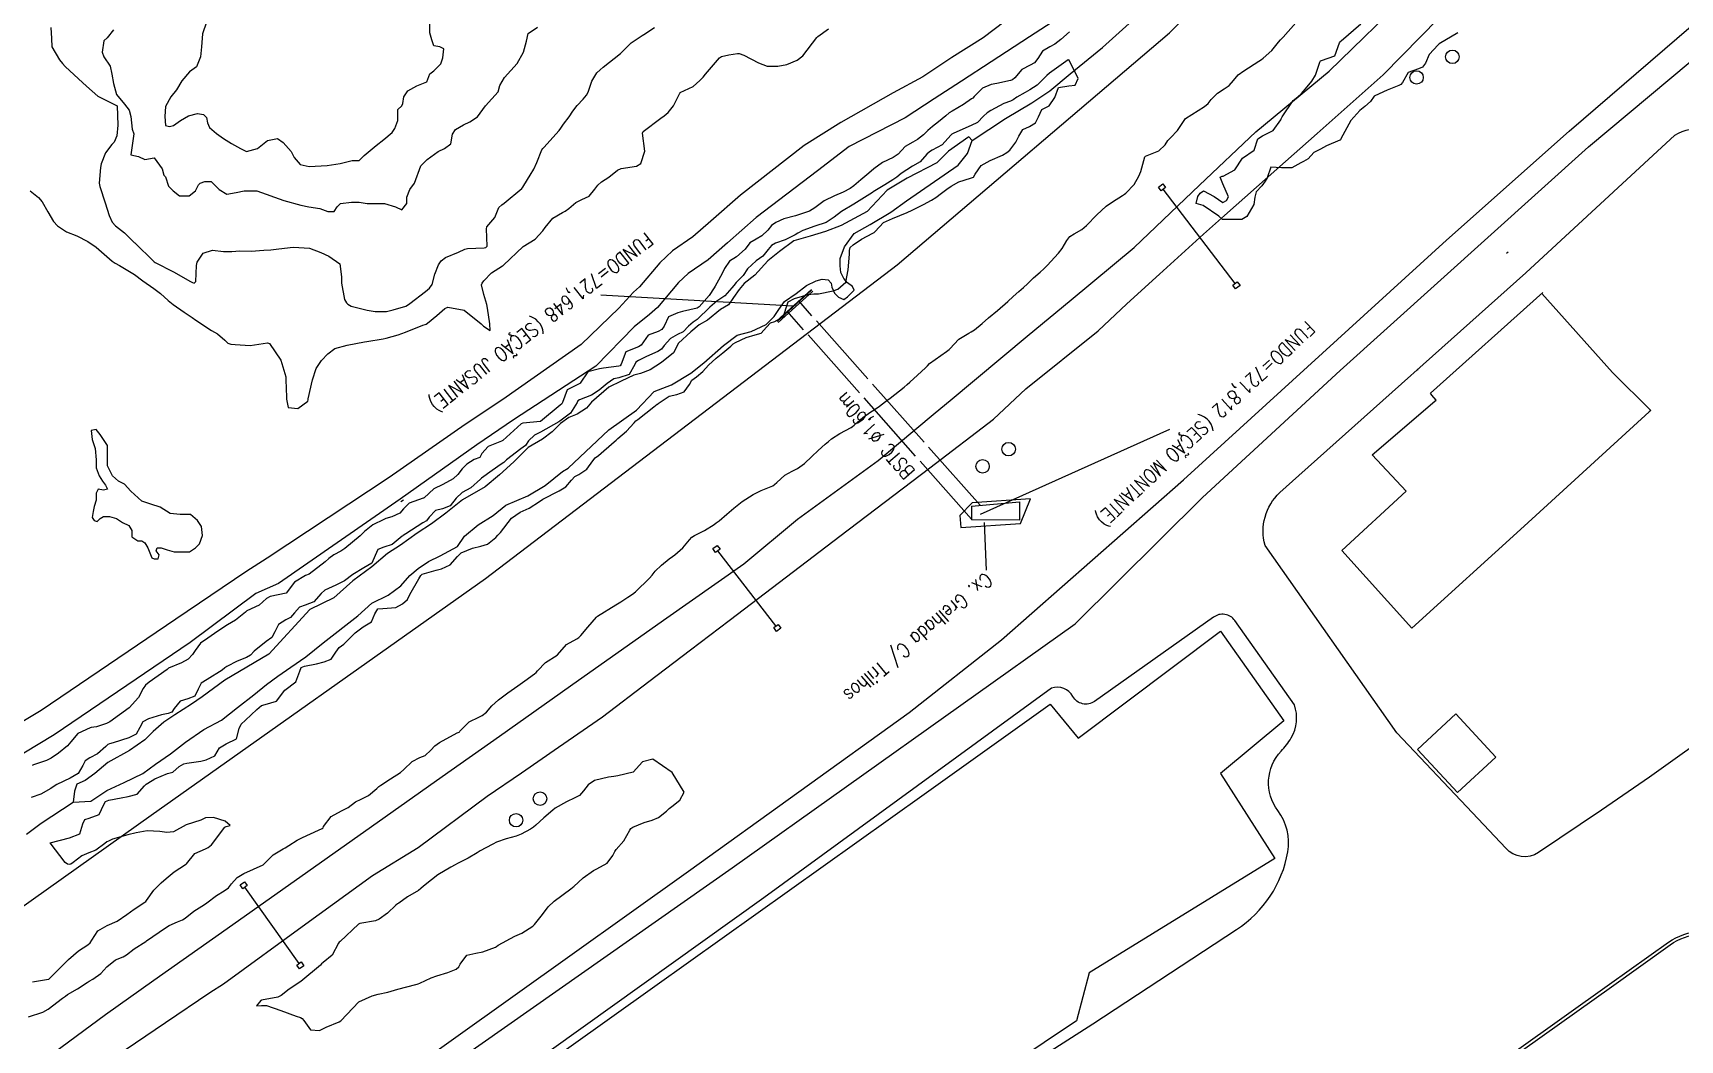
# Model space of a CAD drawing. Header units: metres. Extents: x 307586 to 320046, y 7427249 to 7434250.
# Drawn here: x 313223.9 to 313393.6, y 7432325.3 to 7432429.1 of the extents above; entities that cross this region are included whole.
import ezdxf

# ---------------------------------------------------------------- set-up
doc = ezdxf.new("R2010")
doc.units = ezdxf.units.M
doc.header["$MEASUREMENT"] = 0
doc.linetypes.add('CONTINUO', pattern=[0])
doc.linetypes.add('TRACEJADO', pattern=[8.7, 8, -0.7])
for name, color, linetype in [('ALA', 45, 'Continuous'), ('Area Verde e Lazer', 45, 'Continuous'), ('BUEIRO', 151, 'Continuous'), ('Curvas de Nivel 1m', 11, 'Continuous'), ('Divisa', 42, 'FENCELINE2'), ('Edificações', 30, 'Continuous'), ('Hidrografia', 140, 'Continuous'), ('Linha Férrea', 20, 'Continuous'), ('Portico', 45, 'Continuous'), ('Postes', 20, 'Continuous'), ('TEXTO', 45, 'Continuous'), ('Vias Primárias', 230, 'Continuous'), ('Vias Secundárias', 230, 'Continuous')]:
    doc.layers.add(name, color=color, linetype=linetype)
doc.styles.add('ROMANS', font='romans', dxfattribs={"height": 0.2})
doc.linetypes.add('FENCELINE2', pattern='A,0.25,-0.1,[132,ltypeshp.shx,S=0.1,R=0,X=-0.1,Y=0],-0.1,1', length=1.45)

msp = doc.modelspace()

# ---------------------------------------------------------------- linework, layer by layer
at = {"layer": 'ALA', "linetype": 'CONTINUO'}
for points in [[(313304.11, 7432402.66, 0), (313300.54, 7432399.42, 0)], [(313304.15, 7432402.62, 0), (313300.58, 7432399.37, 0)], [(313304.26, 7432402.5, 723.11), (313300.69, 7432399.25, 723.1)], [(313320.61, 7432380.35, 723.37), (313325.55, 7432380.78, 723.37)], [(313320.61, 7432380.35, 723.37), (313320.61, 7432378.94, 723.39)], [(313325.55, 7432380.78, 723.37), (313325.53, 7432378.88, 723.39)], [(313325.53, 7432378.88, 723.39), (313320.61, 7432378.94, 723.39)]]:
    msp.add_polyline3d(points, dxfattribs=at)
msp.add_polyline3d([(313319.4, 7432379.39, 723.38), (313319.49, 7432378.14, 0), (313325.63, 7432378.54, 723.38), (313326.69, 7432381.08, 723.37), (313320.67, 7432380.69, 723.38)], close=True, dxfattribs=at)
at = {"layer": 'Area Verde e Lazer'}
msp.add_lwpolyline([(313371.99, 7432320.48), (313386.52, 7432330.83), (313392.58, 7432335.15, -0.286888), (313398.8, 7432335.53), (313402.13, 7432330.88), (313411.4, 7432317.47)], format="xyb", dxfattribs=at)
msp.add_lwpolyline([(313371.99, 7432320.48), (313386.52, 7432330.83), (313392.58, 7432335.15, -0.286888), (313398.8, 7432335.53), (313402.13, 7432330.88), (313411.4, 7432317.47)], format="xyb", dxfattribs=at)
at = {"layer": 'BUEIRO', "linetype": 'TRACEJADO', "flags": 128}
for points in [[(313320.61, 7432378.99), (313301.6, 7432400.42)], [(313321.48, 7432380.43), (313302.8, 7432401.48)]]:
    msp.add_lwpolyline(points, dxfattribs=at)
at = {"layer": 'Curvas de Nivel 1m', "flags": 128}
for points, elevation in [([(313223.45, 7432327.73), (313224.93, 7432328.2), (313225.46, 7432328.5), (313226.94, 7432329.64), (313227.25, 7432329.86), (313227.48, 7432330.01), (313228.49, 7432330.62), (313229.5, 7432331.26), (313229.71, 7432331.4), (313230.08, 7432331.6), (313230.9, 7432332.2), (313231.52, 7432332.88), (313232.42, 7432333.58), (313233.19, 7432333.9), (313233.53, 7432334.11), (313234.35, 7432334.74), (313235.55, 7432335.49), (313235.58, 7432335.51), (313235.62, 7432335.54), (313237.57, 7432336.91), (313237.95, 7432337.13), (313238.79, 7432337.5), (313239.33, 7432337.73), (313239.58, 7432337.9), (313240.47, 7432338.6), (313241.59, 7432339.31), (313241.83, 7432339.47), (313242.82, 7432340.23), (313243.61, 7432340.71), (313244.04, 7432341.01), (313244.37, 7432341.43), (313244.96, 7432342.09), (313245.63, 7432342.48), (313247.64, 7432343.39), (313248.64, 7432344.4), (313249.67, 7432345.03), (313249.89, 7432345.14), (313250.26, 7432345.36), (313251.13, 7432345.91), (313251.68, 7432346.21), (313253.33, 7432346.97), (313253.69, 7432347.13), (313253.8, 7432347.21), (313253.85, 7432347.32), (313254.64, 7432348.37), (313255.71, 7432348.95), (313256.37, 7432349.29), (313257.15, 7432349.86), (313257.73, 7432350.15), (313258.47, 7432350.53), (313259.32, 7432351.25), (313259.55, 7432351.45), (313259.75, 7432351.59), (313260.73, 7432352.26), (313261.76, 7432352.9), (313262.13, 7432353.22), (313262.96, 7432354.02), (313263.78, 7432354.43), (313264.32, 7432354.66), (313264.9, 7432355.19), (313265.32, 7432355.66), (313265.8, 7432356), (313267.62, 7432356.97), (313267.81, 7432357.06), (313267.86, 7432357.1), (313267.9, 7432357.15), (313268.86, 7432358.11), (313269.84, 7432358.61), (313270.19, 7432358.77), (313270.62, 7432359.12), (313271.19, 7432359.77), (313271.86, 7432360.38), (313272.84, 7432361.1), (313273.87, 7432361.83), (313274.59, 7432362.35), (313275.59, 7432363.06), (313275.75, 7432363.19), (313275.89, 7432363.36), (313276.71, 7432364.24), (313277.91, 7432364.99), (313277.94, 7432365), (313277.96, 7432365.03), (313278.87, 7432366.08), (313279.93, 7432366.67), (313280.14, 7432366.8), (313280.35, 7432367.01), (313281.07, 7432367.88), (313281.96, 7432368.91), (313282, 7432368.95), (313282.06, 7432368.99), (313283.97, 7432370.16), (313284.46, 7432370.47), (313285.2, 7432370.95), (313285.67, 7432371.26), (313285.99, 7432371.52), (313287.42, 7432372.92), (313287.69, 7432373.23), (313288.01, 7432373.64), (313288.65, 7432374.27), (313289.45, 7432374.9), (313289.78, 7432375.14), (313290.04, 7432375.34), (313290.86, 7432376.06), (313291.53, 7432376.88), (313291.79, 7432377.14), (313292.06, 7432377.32), (313293.08, 7432377.84), (313294.08, 7432378.45), (313294.31, 7432378.61), (313294.59, 7432378.83), (313295.4, 7432379.52), (313296.1, 7432380.13), (313296.96, 7432380.81), (313298.11, 7432381.55), (313298.94, 7432381.95), (313300.12, 7432382.44), (313300.32, 7432382.56), (313300.54, 7432382.77), (313301.37, 7432383.52), (313302.14, 7432383.93), (313302.68, 7432384.21), (313303.39, 7432384.73), (313304.16, 7432385.45), (313304.8, 7432386.08), (313305.51, 7432386.71), (313305.87, 7432387.01), (313306.18, 7432387.26), (313307.04, 7432387.84), (313308.2, 7432388.44), (313308.34, 7432388.53), (313308.51, 7432388.67), (313309.39, 7432389.47), (313310.22, 7432390.06), (313310.58, 7432390.28), (313311.13, 7432390.64), (313311.75, 7432391.12), (313312.23, 7432391.47), (313313.65, 7432392.61), (313313.97, 7432392.88), (313314.25, 7432393.12), (313315.03, 7432393.82), (313315.85, 7432394.58), (313316.05, 7432394.81), (313316.28, 7432395.03), (313318.01, 7432396.28), (313318.29, 7432396.49), (313318.32, 7432396.52), (313318.35, 7432396.55), (313319.29, 7432397.55), (313320.32, 7432398.16), (313320.55, 7432398.3), (313320.89, 7432398.52), (313321.69, 7432399.16), (313322.34, 7432399.73), (313323.27, 7432400.5), (313324.35, 7432401.41), (313324.9, 7432401.94), (313325.49, 7432402.47), (313325.97, 7432402.86), (313326.37, 7432403.25), (313326.98, 7432403.86), (313327.68, 7432404.45), (313328.06, 7432404.78), (313328.4, 7432405.14), (313329.55, 7432406.42), (313329.94, 7432406.9), (313330.43, 7432407.7), (313330.74, 7432408.11), (313331.18, 7432408.4), (313331.98, 7432408.86), (313332.45, 7432409.26), (313333.5, 7432410.37), (313334.47, 7432411.23), (313335.14, 7432411.69), (313336.16, 7432412.34), (313336.36, 7432412.47), (313336.49, 7432412.57), (313337.34, 7432413.49), (313337.85, 7432414.33), (313338.03, 7432414.81), (313338.45, 7432416.32), (313338.48, 7432416.38), (313338.53, 7432416.41), (313339.89, 7432416.95), (313340.55, 7432417.58), (313340.84, 7432418), (313341.11, 7432418.28), (313341.81, 7432419.04), (313342.58, 7432420.17), (313342.66, 7432420.27), (313344.6, 7432421.51), (313344.99, 7432421.84), (313345.29, 7432422.23), (313345.95, 7432422.89), (313346.62, 7432423.32), (313347.16, 7432423.68), (313347.58, 7432424.21), (313348.06, 7432424.79), (313348.64, 7432425.2), (313350.19, 7432426.18), (313350.46, 7432426.37), (313350.66, 7432426.51), (313351.55, 7432427.28), (313352.23, 7432428.15), (313352.43, 7432428.4), (313352.69, 7432428.66), (313354, 7432430.13)], 723), ([(313223.61, 7432412.83), (313224.47, 7432412.13), (313224.86, 7432411.68), (313225.44, 7432410.67), (313226.01, 7432409.66), (313226.43, 7432409.22), (313227.38, 7432408.61), (313228.42, 7432408.18), (313229.58, 7432407.62), (313230.41, 7432407.02), (313232.08, 7432405.59), (313232.39, 7432405.38), (313232.82, 7432405.15), (313234.37, 7432404.19), (313235.23, 7432403.55), (313236.36, 7432402.76), (313237.06, 7432402.24), (313237.85, 7432401.52), (313238.34, 7432401.11), (313239.48, 7432400.34), (313240.32, 7432399.78), (313240.7, 7432399.49), (313242.3, 7432398.43), (313242.93, 7432398.09), (313243.68, 7432397.45), (313243.98, 7432397.14), (313244.29, 7432397.04), (313244.74, 7432396.99), (313246.29, 7432396.89), (313248.07, 7432397.17), (313248.29, 7432397.1), (313249.46, 7432395.38), (313249.95, 7432393.67), (313249.97, 7432393.37), (313250.02, 7432391.57), (313250.03, 7432391.37), (313250.21, 7432390.52), (313251.18, 7432390.39), (313252.22, 7432391.16), (313252.26, 7432391.31), (313252.26, 7432391.35), (313252.26, 7432391.39), (313252.7, 7432393.34), (313253.07, 7432394.53), (313253.64, 7432395.33), (313254.28, 7432396.03), (313255.02, 7432396.58), (313256.29, 7432396.92), (313258.08, 7432397.27), (313258.29, 7432397.31), (313259.98, 7432397.57), (313260.3, 7432397.63), (313261.55, 7432397.99), (313262.3, 7432398.25), (313264.08, 7432398.97), (313264.31, 7432399.05), (313264.42, 7432399.09), (313264.56, 7432399.2), (313265.52, 7432399.99), (313266.34, 7432400.7), (313266.66, 7432400.85), (313268.33, 7432400.54), (313270.09, 7432399.13), (313270.31, 7432398.9), (313271.01, 7432398.42), (313270.98, 7432399.12), (313270.73, 7432400.73), (313270.66, 7432401.13), (313270.35, 7432402.16), (313270.13, 7432403.13), (313270.19, 7432403.31), (313270.37, 7432403.54), (313271.14, 7432404.37), (313272.27, 7432405.11), (313272.36, 7432405.15), (313272.39, 7432405.18), (313274.41, 7432407.08), (313275.63, 7432407.85), (313276.43, 7432408.7), (313276.68, 7432409.06), (313277.48, 7432410.01), (313278.46, 7432410.61), (313278.75, 7432410.74), (313279.12, 7432411.02), (313279.84, 7432411.64), (313280.47, 7432411.92), (313281.2, 7432412.28), (313281.79, 7432413), (313282.09, 7432413.4), (313282.49, 7432413.76), (313283.24, 7432414.24), (313284.13, 7432414.97), (313284.51, 7432415.14), (313286.09, 7432415.37), (313286.52, 7432415.65), (313286.95, 7432416.93), (313286.72, 7432418.77), (313286.78, 7432418.94), (313288.58, 7432420.3), (313288.92, 7432420.56), (313289.34, 7432420.9), (313289.9, 7432421.58), (313290.54, 7432422.89), (313290.57, 7432422.93), (313290.6, 7432422.95), (313291.91, 7432423.58), (313292.62, 7432424.2), (313292.94, 7432424.55), (313293.2, 7432424.86), (313294.65, 7432426.54), (313294.83, 7432426.66), (313295.6, 7432426.83), (313296.5, 7432426.98), (313296.66, 7432426.97), (313297.14, 7432426.82), (313298.65, 7432426.03), (313299.54, 7432425.68), (313300.64, 7432425.66), (313301.56, 7432425.85), (313302.65, 7432426.28), (313303.21, 7432426.74), (313304.68, 7432428.62), (313304.72, 7432428.68), (313304.77, 7432428.72), (313305.87, 7432429.53)], 723), ([(313330.69, 7432429.22), (313329.81, 7432428.42), (313329.17, 7432427.94), (313328.67, 7432427.65), (313327.9, 7432427.21), (313327.43, 7432426.45), (313327.08, 7432426.02), (313326.65, 7432425.76), (313325.79, 7432425.32), (313325.06, 7432424.48), (313324.83, 7432424.28), (313324.63, 7432424.2), (313323.22, 7432423.9), (313322.62, 7432423.77), (313321.73, 7432423.41), (313320.87, 7432422.53), (313320.74, 7432422.39), (313320.6, 7432422.29), (313319.76, 7432421.71), (313318.59, 7432421.04), (313318.3, 7432420.85), (313317.97, 7432420.57), (313317.21, 7432419.94), (313316.57, 7432419.44), (313316.1, 7432419.06), (313315.64, 7432418.59), (313315.04, 7432418.11), (313314.55, 7432417.84), (313313.75, 7432417.4), (313313.03, 7432416.62), (313312.53, 7432416.26), (313311.42, 7432415.74), (313310.52, 7432415.08), (313310.02, 7432414.66), (313309.21, 7432413.96), (313308.49, 7432413.33), (313308.11, 7432413.07), (313307.39, 7432412.69), (313306.48, 7432412.3), (313305.41, 7432411.78), (313304.47, 7432411.06), (313303.92, 7432410.73), (313302.46, 7432410.26), (313301.28, 7432409.94), (313300.45, 7432409.58), (313299.98, 7432409.24), (313299.6, 7432408.78), (313299.01, 7432408.2), (313298.43, 7432407.84), (313297.76, 7432407.46), (313297.27, 7432406.81), (313296.4, 7432406.02), (313295.66, 7432405.57), (313295.16, 7432404.83), (313294.9, 7432404.32), (313294.37, 7432403.32), (313294.19, 7432403.02), (313294.09, 7432402.84), (313293.56, 7432402.05), (313292.53, 7432400.87), (313292.34, 7432400.74), (313290.84, 7432400.38), (313290.34, 7432400.27), (313289.39, 7432399.84), (313288.95, 7432398.9), (313288.68, 7432398.54), (313288.31, 7432398.35), (313287.29, 7432397.94), (313286.58, 7432396.94), (313286.29, 7432396.77), (313284.99, 7432396.25), (313284.5, 7432394.96), (313284.42, 7432394.8), (313284.27, 7432394.75), (313282.7, 7432394.55), (313282.27, 7432394.49), (313281.08, 7432394.18), (313280.29, 7432393.01), (313280.27, 7432392.99), (313280.24, 7432392.98), (313278.94, 7432392.32), (313278.45, 7432391.03), (313278.38, 7432390.87), (313278.22, 7432390.73), (313276.19, 7432389.06), (313274.37, 7432388.9), (313274.19, 7432388.82), (313272.32, 7432387.11), (313272.17, 7432387.03), (313270.8, 7432386.49), (313270.16, 7432385.75), (313269.93, 7432385.36), (313269.38, 7432385.14), (313268.62, 7432384.67), (313268.14, 7432384.19), (313267.68, 7432383.6), (313267.2, 7432383.16), (313266.12, 7432382.56), (313265.2, 7432382.11), (313264.22, 7432381.2), (313264.13, 7432381.17), (313264.1, 7432381.16), (313262.68, 7432380.64), (313262.09, 7432380.08), (313261.71, 7432379.6), (313260.87, 7432379.24), (313260.27, 7432379.05), (313260.07, 7432378.98), (313258.92, 7432378.41), (313258.06, 7432377.73), (313257.61, 7432377.28), (313256.04, 7432375.99), (313255.63, 7432375.71), (313254.89, 7432375.31), (313254.4, 7432374.95), (313254.02, 7432374.6), (313252.36, 7432373.34), (313252, 7432373.19), (313250.84, 7432372.52), (313249.98, 7432371.37), (313248.33, 7432371.03), (313247.97, 7432370.82), (313247.22, 7432370.14), (313245.95, 7432369.54), (313245.88, 7432369.5), (313245.8, 7432369.42), (313244.77, 7432368.6), (313243.94, 7432368.11), (313242.96, 7432367.45), (313241.93, 7432366.73), (313241.18, 7432366.21), (313240.62, 7432365.48), (313240.35, 7432365.04), (313239.9, 7432364.59), (313239.21, 7432364.18), (313237.88, 7432363.63), (313237.81, 7432363.59), (313237.72, 7432363.51), (313235.87, 7432362.2), (313235.5, 7432361.91), (313235.25, 7432361.55), (313234.77, 7432360.63), (313233.83, 7432359.56), (313231.82, 7432358.13), (313231.48, 7432357.93), (313230.45, 7432357.6), (313229.9, 7432357.52), (313229.81, 7432357.51), (313228.52, 7432356.91), (313227.8, 7432356.07), (313227.48, 7432355.63), (313226.54, 7432354.89), (313225.77, 7432354.36), (313225.31, 7432354.13), (313223.95, 7432353.68), (313223.84, 7432353.61)], 723), ([(313225.75, 7432429.67), (313225.82, 7432428.51), (313225.85, 7432427.67), (313226.64, 7432426.31), (313226.94, 7432425.96), (313227.24, 7432425.65), (313228.61, 7432424.37), (313229.41, 7432423.62), (313230.59, 7432422.59), (313232.58, 7432421.59), (313232.64, 7432419.59), (313232.54, 7432418.51), (313232.28, 7432417.85), (313232.05, 7432417.59), (313231.39, 7432416.74), (313230.94, 7432415.61), (313230.87, 7432415.24), (313230.74, 7432413.61), (313230.8, 7432413.29), (313231.36, 7432411.6), (313231.77, 7432410.27), (313232.07, 7432409.59), (313232.43, 7432409.21), (313233.35, 7432408.51), (313234.28, 7432407.56), (313234.35, 7432407.5), (313234.41, 7432407.46), (313236.36, 7432405.54), (313236.39, 7432405.51), (313236.49, 7432405.44), (313238.38, 7432404.48), (313240.14, 7432403.49), (313240.36, 7432403.37), (313240.53, 7432403.32), (313240.7, 7432403.49), (313240.75, 7432405.12), (313240.81, 7432405.49), (313241.46, 7432406.42), (313242.41, 7432406.73), (313243.53, 7432406.58), (313244.4, 7432406.58), (313245.21, 7432406.63), (313246.4, 7432406.62), (313247.71, 7432406.7), (313248.41, 7432406.76), (313248.98, 7432406.81), (313250.41, 7432406.98), (313250.76, 7432407.01), (313252.41, 7432406.92), (313253.55, 7432406.48), (313254.4, 7432406.08), (313255.54, 7432405.31), (313255.71, 7432403.97), (313255.7, 7432403.31), (313256.01, 7432401.64), (313256.2, 7432401.3), (313256.34, 7432401.14), (313256.68, 7432400.96), (313258.33, 7432400.52), (313259.18, 7432400.41), (313260.33, 7432400.4), (313261.03, 7432400.55), (313262.34, 7432400.96), (313262.51, 7432401.06), (313262.74, 7432401.22), (313264.36, 7432402.47), (313264.76, 7432402.8), (313265.04, 7432403.19), (313265.32, 7432404.25), (313265.68, 7432405.19), (313265.98, 7432405.61), (313266.4, 7432405.96), (313267.76, 7432406.51), (313268.41, 7432406.83), (313268.67, 7432406.89), (313270.41, 7432406.95), (313270.55, 7432406.99), (313270.69, 7432407.13), (313270.64, 7432408.92), (313270.68, 7432409.13), (313271.49, 7432410.08), (313271.9, 7432411.12), (313272.2, 7432411.38), (313272.47, 7432411.54), (313274.29, 7432413.08), (313274.38, 7432413.19), (313274.49, 7432413.38), (313275.12, 7432414.45), (313275.52, 7432415.07), (313275.83, 7432415.76), (313276.33, 7432417.06), (313276.42, 7432417.18), (313276.54, 7432417.29), (313278.13, 7432419.04), (313278.3, 7432419.29), (313278.56, 7432419.69), (313279.16, 7432420.44), (313279.53, 7432421.02), (313279.97, 7432421.63), (313280.6, 7432422.27), (313280.93, 7432422.67), (313281.12, 7432423), (313281.49, 7432424.13), (313282.01, 7432425), (313282.33, 7432425.3), (313282.64, 7432425.56), (313284.45, 7432426.96), (313284.66, 7432427.17), (313285.54, 7432428.07), (313286.67, 7432428.84), (313286.85, 7432428.94), (313287.95, 7432429.66)], 722), ([(313370.69, 7432429.1), (313368.78, 7432427.96), (313368.72, 7432427.92), (313368.68, 7432427.87), (313367.76, 7432426.88), (313367.36, 7432425.97), (313367.06, 7432425.56), (313366.65, 7432425.4), (313365.6, 7432425.03), (313364.99, 7432424), (313364.84, 7432423.78), (313364.63, 7432423.68), (313363.43, 7432423.21), (313362.61, 7432422.82), (313362.07, 7432422.57), (313361.69, 7432422.04), (313361.12, 7432421.53), (313360.59, 7432421.12), (313359.69, 7432420.06), (313358.65, 7432418.17), (313358.61, 7432418.08), (313358.59, 7432418.05), (313358.56, 7432418.04), (313357.18, 7432417.47), (313356.55, 7432417.12), (313355.88, 7432416.77), (313355.29, 7432416.11), (313354.81, 7432415.84), (313354.53, 7432415.7), (313353.6, 7432415.21), (313352.52, 7432415.19), (313351.44, 7432415.25), (313351.05, 7432414.16), (313350.85, 7432413.82), (313350.5, 7432413.34), (313349.93, 7432412.73), (313349.79, 7432412.18), (313349.7, 7432411.41), (313348.97, 7432410.19), (313348.46, 7432409.87), (313346.82, 7432409.86), (313346.46, 7432409.89), (313346.08, 7432410.22), (313344.47, 7432411.3), (313343.76, 7432411.53), (313343.93, 7432412.25), (313344.17, 7432412.57), (313344.49, 7432412.83), (313345.59, 7432412.23), (313346.48, 7432411.62), (313346.86, 7432411.83), (313347.09, 7432412.21), (313346.5, 7432413.55), (313346.23, 7432414.22), (313346.41, 7432414.33), (313346.51, 7432414.35), (313347.73, 7432415), (313348.53, 7432416.2), (313349.71, 7432417.02), (313350.09, 7432418.18), (313350.57, 7432418.5), (313351.68, 7432419.05), (313352.45, 7432420.15), (313352.49, 7432420.25), (313352.59, 7432420.46), (313353.74, 7432422.13), (313354.21, 7432422.52), (313354.61, 7432422.87), (313355.19, 7432423.55), (313355.66, 7432424.11), (313356.02, 7432424.73), (313356.47, 7432426.1), (313356.54, 7432426.21), (313356.66, 7432426.27), (313358.03, 7432426.72), (313358.52, 7432428.08), (313358.58, 7432428.19), (313358.69, 7432428.29), (313360.7, 7432430.05)], 724), ([(313223.85, 7432331.33), (313225.5, 7432331.59), (313225.55, 7432331.61), (313225.6, 7432331.66), (313227.52, 7432333.59), (313227.54, 7432333.61), (313227.57, 7432333.63), (313228.61, 7432334.54), (313229.55, 7432335.14), (313229.8, 7432335.36), (313229.96, 7432335.61), (313230.58, 7432336.58), (313231.57, 7432337.13), (313232.59, 7432337.57), (313233.58, 7432338.26), (313234.32, 7432338.82), (313235.45, 7432339.54), (313235.53, 7432339.6), (313235.6, 7432339.71), (313236.36, 7432340.78), (313237.12, 7432341.52), (313237.63, 7432341.97), (313238.46, 7432342.68), (313239.64, 7432343.42), (313239.69, 7432343.45), (313239.74, 7432343.49), (313240.59, 7432344.55), (313241.67, 7432345.02), (313241.96, 7432345.18), (313242.29, 7432345.46), (313243.69, 7432347.26), (313243.8, 7432347.33), (313244.22, 7432347.43), (313243.7, 7432347.87), (313242.5, 7432348.26), (313241.7, 7432348.21), (313241.2, 7432347.98), (313239.69, 7432347.49), (313238.4, 7432346.79), (313237.69, 7432346.72), (313236.99, 7432346.82), (313235.69, 7432346.88), (313234.55, 7432346.69), (313233.68, 7432346.46), (313232.12, 7432346.02), (313231.68, 7432345.83), (313231.51, 7432345.75), (313231.3, 7432345.59), (313230.37, 7432344.9), (313229.66, 7432344.61), (313228.96, 7432344.31), (313228.04, 7432343.63), (313227.82, 7432343.45), (313227.64, 7432343.41), (313227.46, 7432343.46), (313227.23, 7432343.64), (313225.67, 7432345.66), (313227.68, 7432346.16), (313228.73, 7432346.58), (313229.04, 7432347.62), (313229.27, 7432348.04), (313229.7, 7432348.2), (313230.72, 7432348.58), (313231.2, 7432349.6), (313231.39, 7432349.92), (313231.72, 7432350.03), (313233.01, 7432350.29), (313233.73, 7432350.42), (313234.63, 7432350.65), (313235.41, 7432351.54), (313235.57, 7432351.71), (313235.75, 7432351.81), (313236.45, 7432352.23), (313237.76, 7432352.79), (313238.32, 7432352.94), (313238.98, 7432353.5), (313239.46, 7432353.8), (313239.77, 7432353.87), (313241.19, 7432354.05), (313241.77, 7432354.2), (313242.63, 7432354.61), (313243.14, 7432355.45), (313243.8, 7432355.86), (313244.88, 7432356.35), (313245.14, 7432357.43), (313245.36, 7432357.88), (313245.82, 7432358.3), (313246.99, 7432359.4), (313247.45, 7432359.79), (313247.84, 7432359.9), (313248.99, 7432360.23), (313249.86, 7432361.37), (313251, 7432362.23), (313251.39, 7432363.35), (313251.54, 7432363.7), (313251.89, 7432363.84), (313253.12, 7432364.11), (313253.9, 7432364.3), (313254.64, 7432364.58), (313255.11, 7432365.31), (313255.47, 7432365.76), (313255.92, 7432366.13), (313257.1, 7432367.28), (313257.94, 7432367.89), (313258.78, 7432368.42), (313259.13, 7432369.26), (313259.45, 7432369.77), (313259.96, 7432369.81), (313261.29, 7432369.91), (313261.97, 7432370.27), (313262.48, 7432370.72), (313262.75, 7432371.22), (313263.65, 7432372.86), (313263.87, 7432373.2), (313263.93, 7432373.28), (313264, 7432373.32), (313265.45, 7432373.74), (313266.01, 7432373.87), (313266.89, 7432374.29), (313267.63, 7432375.16), (313268.04, 7432375.52), (313269.18, 7432376), (313270.04, 7432376.23), (313270.75, 7432376.42), (313271.58, 7432377.11), (313271.81, 7432377.36), (313272.06, 7432377.64), (313273.22, 7432379.09), (313274.09, 7432379.71), (313275.03, 7432380.14), (313276.1, 7432380.83), (313276.43, 7432381.06), (313278.11, 7432381.92), (313278.8, 7432382.33), (313279.4, 7432383.02), (313279.75, 7432383.39), (313280.13, 7432383.6), (313280.98, 7432384.16), (313281.6, 7432385), (313281.84, 7432385.31), (313282.16, 7432385.55), (313283.8, 7432386.97), (313283.99, 7432387.14), (313284.18, 7432387.3), (313285.07, 7432388.07), (313285.85, 7432388.94), (313286.03, 7432389.12), (313286.21, 7432389.26), (313287.86, 7432390.56), (313288.22, 7432390.83), (313288.27, 7432390.86), (313288.32, 7432390.91), (313289.46, 7432391.66), (313290.23, 7432391.84), (313291, 7432392.12), (313291.55, 7432392.88), (313291.8, 7432393.32), (313292.26, 7432393.68), (313292.93, 7432394.2), (313293.5, 7432394.85), (313294.28, 7432395.6), (313294.99, 7432396.13), (313295.8, 7432396.82), (313296.06, 7432397.06), (313296.3, 7432397.21), (313297.38, 7432397.73), (313298.31, 7432397.98), (313298.93, 7432398.17), (313299.49, 7432398.78), (313299.89, 7432399.21), (313300.33, 7432399.36), (313301.22, 7432399.87), (313301.51, 7432400.76), (313301.71, 7432401.39), (313302.35, 7432401.75), (313303.76, 7432402.13), (313304.36, 7432402.21), (313304.85, 7432402.22), (313306.36, 7432402.54), (313306.84, 7432402.69), (313307.64, 7432403.41), (313307.88, 7432404.68), (313308.02, 7432406.29), (313308.03, 7432406.68), (313308.09, 7432407), (313308.42, 7432407.25), (313309.26, 7432407.83), (313310.44, 7432408.46), (313310.56, 7432408.53), (313310.66, 7432408.65), (313311.53, 7432409.56), (313312.46, 7432409.99), (313313.98, 7432410.61), (313314.47, 7432410.85), (313315.64, 7432411.42), (313316.48, 7432411.85), (313316.93, 7432412.13), (313317.5, 7432412.57), (313318.05, 7432413), (313318.49, 7432413.3), (313319.3, 7432413.75), (313320.51, 7432414.12), (313320.81, 7432414.23), (313320.99, 7432414.53), (313321.61, 7432415.43), (313322.53, 7432415.94), (313323.78, 7432416.49), (313324.25, 7432416.77), (313324.54, 7432417.02), (313325.18, 7432417.84), (313325.47, 7432418.47), (313325.88, 7432419.16), (313326.57, 7432419.47), (313327.2, 7432419.83), (313327.5, 7432420.45), (313327.83, 7432421.21), (313328.59, 7432421.6), (313329.19, 7432422.43), (313329.57, 7432423.48), (313330.62, 7432423.63), (313331.29, 7432423.73), (313331.6, 7432424.4), (313330.65, 7432426.29), (313330.55, 7432426.31), (313328.64, 7432424.94), (313328.36, 7432424.72), (313328.09, 7432424.45), (313327.37, 7432423.71), (313326.61, 7432423.22), (313326.11, 7432422.96), (313325.26, 7432422.47), (313324.88, 7432422.2), (313324.6, 7432422.08), (313323.92, 7432421.82), (313322.59, 7432421.12), (313322.22, 7432420.88), (313321.85, 7432420.52), (313321.22, 7432419.88), (313320.57, 7432419.57), (313318.77, 7432418.77), (313318.56, 7432418.65), (313318.51, 7432418.61), (313318.47, 7432418.56), (313317.57, 7432417.55), (313316.54, 7432417), (313316.26, 7432416.86), (313315.99, 7432416.59), (313315.31, 7432415.81), (313314.52, 7432415.37), (313313.35, 7432414.62), (313312.91, 7432414.22), (313312.5, 7432413.96), (313311.68, 7432413.46), (313310.48, 7432412.71), (313310.45, 7432412.69), (313310.4, 7432412.65), (313308.47, 7432411.46), (313307.22, 7432410.69), (313306.46, 7432410.1), (313305.61, 7432409.55), (313304.45, 7432409.18), (313303.22, 7432408.74), (313302.72, 7432408.46), (313302.44, 7432408.31), (313301.4, 7432407.79), (313300.42, 7432407.43), (313300, 7432407.19), (313299.65, 7432406.78), (313299.1, 7432406.09), (313298.4, 7432405.63), (313297.52, 7432404.8), (313297.07, 7432404.12), (313296.37, 7432403.39), (313296.1, 7432403.09), (313295.92, 7432402.82), (313295.18, 7432402.01), (313294.35, 7432401.47), (313293.63, 7432400.85), (313292.33, 7432399.56), (313291.93, 7432399.28), (313291.45, 7432398.88), (313290.9, 7432398.29), (313290.31, 7432398.02), (313289.6, 7432397.6), (313288.95, 7432396.9), (313288.66, 7432396.53), (313288.29, 7432396.28), (313287.12, 7432395.76), (313286.28, 7432395.35), (313286.02, 7432395.19), (313285.91, 7432394.94), (313285.32, 7432393.89), (313284.25, 7432393.56), (313283.76, 7432393.46), (313283.07, 7432392.98), (313282.24, 7432392.28), (313281.44, 7432391.78), (313280.23, 7432391.29), (313280.05, 7432391.18), (313279.96, 7432391.01), (313279.3, 7432389.93), (313278.2, 7432389.1), (313278.09, 7432389.03), (313276.18, 7432387.97), (313275.58, 7432387.67), (313274.97, 7432387.07), (313274.64, 7432386.6), (313274.16, 7432386.26), (313272.69, 7432385.1), (313272.42, 7432384.84), (313272.15, 7432384.65), (313271.23, 7432384.02), (313270.12, 7432383.23), (313270.07, 7432383.19), (313270.02, 7432383.13), (313269.01, 7432382.24), (313268.11, 7432381.73), (313267.5, 7432381.16), (313266.89, 7432380.37), (313266.09, 7432380.08), (313265.39, 7432379.88), (313264.71, 7432379.19), (313264.44, 7432378.83), (313264.07, 7432378.61), (313262.31, 7432377.48), (313262.05, 7432377.31), (313262.01, 7432377.28), (313261.96, 7432377.23), (313260.9, 7432376.39), (313260.04, 7432376.13), (313259.43, 7432375.87), (313259.16, 7432375.26), (313258.81, 7432374.47), (313258.01, 7432373.99), (313256.85, 7432373.29), (313256, 7432372.66), (313255.11, 7432372.19), (313253.99, 7432371.67), (313253.59, 7432371.33), (313252.83, 7432370.48), (313251.96, 7432370.14), (313251.38, 7432369.93), (313250.84, 7432369.36), (313250.45, 7432368.86), (313249.95, 7432368.62), (313249.19, 7432368.13), (313248.82, 7432367.38), (313248.51, 7432366.8), (313247.92, 7432366.4), (313246.7, 7432365.41), (313246.33, 7432364.99), (313245.9, 7432364.75), (313244.95, 7432364.37), (313243.89, 7432363.83), (313243.66, 7432363.67), (313243.4, 7432363.45), (313241.87, 7432362.49), (313241.25, 7432362.1), (313240.94, 7432361.48), (313240.58, 7432360.76), (313239.85, 7432360.49), (313239.09, 7432360.25), (313238.45, 7432359.5), (313238.21, 7432359.12), (313237.83, 7432358.98), (313237.14, 7432358.83), (313235.82, 7432358.42), (313235.23, 7432358.13), (313234.91, 7432357.55), (313234.53, 7432356.83), (313233.8, 7432356.48), (313232.16, 7432355.95), (313231.8, 7432355.84), (313231.61, 7432355.78), (313231.41, 7432355.59), (313230.57, 7432354.81), (313229.77, 7432354.41), (313229.3, 7432354.09), (313229.06, 7432353.62), (313228.56, 7432352.81), (313227.75, 7432352.33), (313226.36, 7432351.65), (313225.99, 7432351.41), (313225.74, 7432351.26), (313224.71, 7432350.68), (313223.72, 7432350.32)], 722)]:
    msp.add_lwpolyline(points, dxfattribs=dict(at, elevation=elevation))
at = {"layer": 'Curvas de Nivel 1m', "elevation": 723, "flags": 128}
msp.add_lwpolyline([(313286.72, 7432353.98), (313285.76, 7432352.94), (313284.16, 7432352.55), (313283.76, 7432352.48), (313283.19, 7432352.4), (313281.75, 7432352.08), (313281.11, 7432351.63), (313280.63, 7432351), (313280.2, 7432350.54), (313279.74, 7432350.29), (313278.89, 7432349.86), (313277.72, 7432349.22), (313277.45, 7432349.03), (313276.55, 7432348.21), (313275.7, 7432347.46), (313275.48, 7432347.28), (313275.16, 7432347.07), (313274.22, 7432346.54), (313273.69, 7432346.33), (313272.66, 7432346.08), (313271.68, 7432345.73), (313271.28, 7432345.51), (313270.57, 7432345.12), (313269.97, 7432344.82), (313269.67, 7432344.63), (313268.73, 7432344.06), (313267.65, 7432343.52), (313267.4, 7432343.4), (313266.95, 7432343.16), (313265.63, 7432342.34), (313264.98, 7432341.83), (313264.14, 7432341.19), (313263.87, 7432340.95), (313263.62, 7432340.75), (313262.48, 7432340.09), (313261.6, 7432339.43), (313261.47, 7432339.36), (313261.28, 7432339.23), (313260.43, 7432338.39), (313259.58, 7432337.77), (313259.2, 7432337.63), (313257.57, 7432337.34), (313257.43, 7432337.27), (313255.55, 7432335.49), (313255.45, 7432335.4), (313255.38, 7432335.3), (313254.75, 7432334.09), (313253.81, 7432333.32), (313253.65, 7432333.19), (313253.52, 7432333.06), (313251.5, 7432331.35), (313250.29, 7432330.56), (313249.48, 7432329.91), (313249.12, 7432329.74), (313247.47, 7432329.44), (313247.44, 7432329.43), (313247.39, 7432329.39), (313246.93, 7432328.86), (313247.47, 7432328.89), (313247.97, 7432328.89), (313249.46, 7432328.37), (313251.01, 7432327.8), (313251.46, 7432327.64), (313251.66, 7432327.55), (313251.83, 7432327.34), (313252.51, 7432326.4), (313253.44, 7432326.32), (313254.1, 7432326.66), (313255.45, 7432327.2), (313255.63, 7432327.3), (313257.47, 7432329.27), (313258.86, 7432329.89), (313259.49, 7432330.05), (313260.46, 7432330.27), (313261.5, 7432330.56), (313263.34, 7432331.05), (313263.5, 7432331.09), (313263.58, 7432331.12), (313263.76, 7432331.2), (313264.94, 7432331.75), (313265.51, 7432331.95), (313266.65, 7432332.3), (313267.52, 7432332.63), (313267.79, 7432332.88), (313267.93, 7432333.15), (313268.61, 7432334.07), (313269.54, 7432334.29), (313270.25, 7432334.41), (313271.55, 7432334.9), (313271.68, 7432334.98), (313271.85, 7432335.11), (313273.56, 7432336.05), (313274.28, 7432336.36), (313275.4, 7432337.06), (313275.49, 7432337.14), (313275.58, 7432337.23), (313276.39, 7432338.25), (313277, 7432339.04), (313277.61, 7432339.63), (313278.4, 7432340.23), (313279.45, 7432341.01), (313279.54, 7432341.09), (313279.62, 7432341.16), (313280.6, 7432342.03), (313281.64, 7432342.8), (313282.01, 7432342.98), (313283.08, 7432343.54), (313283.66, 7432344.36), (313283.86, 7432344.77), (313284, 7432344.96), (313284.79, 7432345.84), (313285.4, 7432346.94), (313285.51, 7432347.13), (313285.7, 7432347.26), (313286.87, 7432347.76), (313287.71, 7432348), (313288.36, 7432348.26), (313289.19, 7432348.9), (313289.44, 7432349.18), (313289.73, 7432349.41), (313290.56, 7432350.06), (313291.01, 7432350.88), (313289.76, 7432352.89), (313287.78, 7432354.27)], close=True, dxfattribs=at)
at = {"layer": 'Divisa'}
msp.add_lwpolyline([(313043, 7432215.34), (313092.76, 7432249.18), (313114.62, 7432263.85), (313161.59, 7432296.4), (313199.2, 7432322.3), (313236.08, 7432348.51), (313270.54, 7432372.9), (313312.95, 7432405.21), (313340.98, 7432429.1), (313354.78, 7432443.06), (313372.34, 7432460.82), (313388.36, 7432476.29), (313405.65, 7432495.73), (313418.64, 7432510.59)], dxfattribs=at)
at = {"layer": 'Edificações'}
for points in [[(313375.87, 7432406.5), (313375.72, 7432406.37)], [(313379.35, 7432402.25), (313386.64, 7432394.12), (313390.57, 7432390.19), (313390.4, 7432390.05), (313377.54, 7432378.28), (313365.96, 7432367.77), (313358.74, 7432375.76), (313365.38, 7432381.89), (313361.88, 7432385.61), (313368.34, 7432391.15), (313368.47, 7432391.26), (313368.03, 7432391.78), (313367.88, 7432391.98), (313379.47, 7432402.35)], [(313366.61, 7432394.41), (313366.61, 7432394.41), (313366.55, 7432394.34)]]:
    msp.add_lwpolyline(points, dxfattribs=at)
for points in [[(313249.5, 7432303.41), (313265.12, 7432314.56), (313287.98, 7432330.88), (313315.71, 7432350.67), (313328.69, 7432359.93), (313331.59, 7432356.45), (313346.26, 7432367.46), (313352.79, 7432358.22), (313346.26, 7432352.8), (313351.84, 7432344.05), (313332.71, 7432332.26), (313331.43, 7432327.32), (313324.74, 7432322.86), (313326.65, 7432319.51), (313273.39, 7432281.37), (313270.22, 7432285.9), (313262.57, 7432280.33), (313259.7, 7432284.45), (313260.66, 7432285.24), (313248.22, 7432302.28)], [(313370.5, 7432358.93), (313374.61, 7432354.48), (313370.65, 7432350.82), (313366.54, 7432355.27)]]:
    msp.add_lwpolyline(points, close=True, dxfattribs=at)
at = {"layer": 'Hidrografia'}
for points in [[(313232.19, 7432429.41), (313231.54, 7432428.59), (313231.22, 7432428.27), (313231.05, 7432427.13), (313231.22, 7432426.65), (313231.87, 7432425.67), (313232.03, 7432424.86), (313232.19, 7432423.89), (313232.52, 7432422.75), (313233.33, 7432421.77), (313233.82, 7432421.13), (313233.98, 7432420.48), (313234.14, 7432419.18), (313234.3, 7432418.69), (313233.98, 7432416.54), (313234.79, 7432416.38), (313235.44, 7432416.06), (313236.41, 7432416.22), (313237.23, 7432415.08), (313237.39, 7432414.43), (313237.55, 7432414.27), (313237.88, 7432413.3), (313238.36, 7432412.81), (313239.01, 7432412.32), (313239.99, 7432412.32), (313240.64, 7432412.81), (313240.96, 7432413.46), (313241.13, 7432413.62), (313241.61, 7432413.78), (313242.26, 7432413.78), (313243.08, 7432412.97), (313243.89, 7432412.48), (313244.86, 7432412.65), (313245.67, 7432412.81), (313246.97, 7432412.81), (313249.74, 7432411.83), (313251.52, 7432411.35), (313252.33, 7432411.18), (313253.47, 7432411.02), (313254.28, 7432410.7), (313254.93, 7432410.7), (313255.26, 7432411.18), (313255.58, 7432411.51), (313256.72, 7432411.67), (313257.53, 7432411.67), (313258.35, 7432411.51), (313260.13, 7432411.51), (313261.27, 7432411.18), (313261.92, 7432410.86), (313262.41, 7432411.51), (313262.41, 7432412.16), (313262.73, 7432412.97), (313263.22, 7432413.62), (313263.87, 7432415.41), (313264.52, 7432416.06), (313265.66, 7432416.87), (313266.31, 7432417.19), (313266.96, 7432417.68), (313267.12, 7432418.65), (313267.44, 7432419.14), (313268.25, 7432419.63), (313268.9, 7432419.95), (313269.72, 7432420.44), (313270.53, 7432421.58), (313271.83, 7432423.04), (313271.99, 7432423.69), (313272.48, 7432424.5), (313273.78, 7432425.96), (313274.43, 7432427.1), (313274.75, 7432428.23), (313274.92, 7432429.05), (313275.89, 7432429.7)], [(313241.79, 7432430.22), (313241.38, 7432428.99), (313241.28, 7432427.66), (313241.18, 7432426.63), (313240.77, 7432425.6), (313240.05, 7432425.09), (313239.23, 7432424.17), (313238.71, 7432423.24), (313238.1, 7432422.52), (313237.58, 7432421.5), (313237.48, 7432420.47), (313237.58, 7432419.55), (313237.99, 7432419.44), (313238.4, 7432419.55), (313239.12, 7432420.06), (313239.95, 7432420.57), (313240.87, 7432420.78), (313241.49, 7432420.68), (313241.79, 7432420.37), (313241.9, 7432419.85), (313242.1, 7432419.34), (313242.82, 7432418.73), (313243.54, 7432418.21), (313244.36, 7432417.7), (313245.29, 7432417.19), (313245.9, 7432416.88), (313247.03, 7432417.19), (313248.06, 7432418.01), (313249.09, 7432418.21), (313249.7, 7432417.8), (313250.52, 7432416.88), (313250.83, 7432416.26), (313251.45, 7432415.54), (313252.37, 7432415.34), (313254.22, 7432415.44), (313255.56, 7432415.65), (313256.79, 7432415.95), (313257.51, 7432415.95), (313258.02, 7432416.47), (313259.25, 7432417.49), (313260.07, 7432418.11), (313260.9, 7432418.83), (313261.2, 7432419.24), (313261.51, 7432420.06), (313261.51, 7432420.88), (313261.51, 7432421.19), (313261.92, 7432421.6), (313262.03, 7432421.81), (313262.13, 7432422.52), (313262.54, 7432423.14), (313263.46, 7432423.65), (313264.49, 7432424.06), (313264.8, 7432424.88), (313265.21, 7432425.19), (313265.93, 7432425.91), (313266.13, 7432426.53), (313266.24, 7432427.45), (313265.83, 7432427.66), (313265.21, 7432427.76), (313265, 7432428.37), (313264.8, 7432429.09), (313264.8, 7432430.02)], [(313320.68, 7432418.02), (313324.09, 7432420.29), (313326.81, 7432421.9), (313328.67, 7432423.14), (313330.77, 7432424.87), (313334.11, 7432427.59), (313336.83, 7432430.07)], [(313223.25, 7432346.54), (313224.75, 7432347.67), (313228.05, 7432349.85)]]:
    msp.add_lwpolyline(points, dxfattribs=at)
for points in [[(313228.05, 7432349.85), (313229.86, 7432349.95), (313231.53, 7432351.03), (313233.32, 7432351.86), (313235.22, 7432352.81), (313236.53, 7432353.76), (313238.08, 7432354.83), (313239.63, 7432356.02), (313241.53, 7432357.33), (313243.32, 7432358.29), (313244.99, 7432359.59), (313246.65, 7432360.9), (313247.96, 7432361.98), (313249.15, 7432362.81), (313250.46, 7432363.76), (313252.01, 7432364.83), (313253.8, 7432366.26), (313257.39, 7432369.03), (313258.82, 7432370.33), (313260.49, 7432371.17), (313261.8, 7432372.12), (313262.75, 7432373.19), (313263.58, 7432373.91), (313264.66, 7432374.62), (313265.85, 7432375.21), (313267.63, 7432376.17), (313268.35, 7432377.24), (313269.78, 7432378.43), (313271.32, 7432379.38), (313272.63, 7432380.45), (313274.9, 7432381.4), (313276.68, 7432382.48), (313278.47, 7432383.9), (313279.06, 7432384.26), (313283.25, 7432388.21), (313286.1, 7432390.24), (313287.89, 7432392.14), (313289.68, 7432392.85), (313291.7, 7432394.04), (313293.01, 7432395.12), (313295.04, 7432396.9), (313296.46, 7432397.97), (313297.89, 7432398.33), (313299.44, 7432399.04), (313300.28, 7432399.88), (313300.75, 7432400.59), (313301.35, 7432401.42), (313302.54, 7432402.26), (313303.61, 7432403.09), (313304.6, 7432403.55), (313305.21, 7432403.74), (313305.82, 7432403.65), (313306.15, 7432403.32), (313306.2, 7432402.9), (313306.48, 7432402.29), (313306.9, 7432401.87), (313307.46, 7432401.64), (313307.82, 7432401.91), (313308.2, 7432402.29), (313308.5, 7432402.59), (313308.35, 7432402.97), (313307.82, 7432403.35), (313307.44, 7432403.81), (313307.13, 7432404.41), (313307.06, 7432405.1), (313307.06, 7432405.86), (313307.51, 7432407.07), (313308.5, 7432408.44), (313310.17, 7432409.35), (313312.3, 7432410.64), (313313.89, 7432411.78), (313319.22, 7432415.46), (313320.19, 7432416.68), (313320.68, 7432418.02), (313320.31, 7432418.38), (313318.24, 7432416.92), (313317.02, 7432415.7), (313313.98, 7432414.12), (313311.91, 7432412.9), (313309.84, 7432410.71), (313307.16, 7432409.25), (313305.57, 7432408.64), (313303.99, 7432408.15), (313302.28, 7432407.67), (313300.82, 7432406.57), (313299.6, 7432405.6), (313298.26, 7432404.13), (313297.17, 7432403.28), (313296.68, 7432402.67), (313296.07, 7432401.82), (313295.58, 7432401.09), (313294.73, 7432400.6), (313293.39, 7432399.51), (313292.54, 7432399.02), (313291.68, 7432398.29), (313290.42, 7432397.13), (313289.89, 7432396.13), (313288.66, 7432395.14), (313287.51, 7432394.37), (313286.51, 7432393.99), (313285.82, 7432393.83), (313284.52, 7432393.22), (313283.22, 7432392.61), (313281.45, 7432391.06), (313280.95, 7432390.45), (313279.97, 7432389.83), (313279.11, 7432389.46), (313278.25, 7432388.85), (313277.39, 7432387.99), (313276.41, 7432387.25), (313274.93, 7432386.39), (313274.19, 7432385.65), (313273.46, 7432384.92), (313271.98, 7432383.56), (313270.5, 7432382.34), (313268.17, 7432380.98), (313266.45, 7432379.63), (313264.97, 7432378.53), (313263.5, 7432377.54), (313261.78, 7432376.31), (313260.42, 7432375.45), (313258.83, 7432374.1), (313256.86, 7432372.63), (313254.89, 7432370.91), (313252.43, 7432369.68), (313248.22, 7432365.1), (313243.67, 7432362.4), (313241.34, 7432360.68), (313240.23, 7432359.94), (313238.51, 7432358.83), (313237.4, 7432358.1), (313236.3, 7432357.11), (313235.44, 7432356.25), (313233.84, 7432355.15), (313231.63, 7432353.92), (313230.27, 7432352.81), (313229.29, 7432352.08), (313228.43, 7432351.71), (313228.18, 7432350.97)], [(313233.77, 7432378.34), (313234.08, 7432377.82), (313234.08, 7432377.19), (313234.71, 7432376.77), (313235.13, 7432376.77), (313235.44, 7432376.57), (313235.75, 7432376.04), (313235.96, 7432375.52), (313236.17, 7432375), (313236.38, 7432374.9), (313236.8, 7432374.9), (313236.9, 7432375.31), (313236.59, 7432375.73), (313236.69, 7432376.04), (313237.11, 7432376.04), (313237.74, 7432375.84), (313238.47, 7432375.63), (313239.41, 7432375.63), (313240.03, 7432375.63), (313240.66, 7432376.04), (313241.08, 7432376.46), (313241.39, 7432377.3), (313241.28, 7432378.23), (313240.87, 7432378.86), (313240.14, 7432379.49), (313239.09, 7432379.49), (313238.05, 7432379.59), (313237.01, 7432380.22), (313236.07, 7432380.53), (313235.13, 7432380.84), (313233.98, 7432381.88), (313233.35, 7432382.61), (313232.73, 7432382.93), (313232.1, 7432383.45), (313231.58, 7432384.49), (313231.58, 7432385.33), (313231.58, 7432386.58), (313230.85, 7432387.73), (313230.43, 7432388.25), (313229.91, 7432388.14), (313230.01, 7432387.2), (313230.33, 7432386.27), (313230.43, 7432385.12), (313230.43, 7432384.28), (313230.74, 7432383.45), (313231.06, 7432382.93), (313231.37, 7432382.51), (313231.58, 7432382.09), (313231.16, 7432381.99), (313230.64, 7432382.09), (313230.43, 7432381.68), (313230.43, 7432380.95), (313230.22, 7432380.32), (313230.12, 7432379.8), (313230.01, 7432379.17), (313230.22, 7432378.86), (313230.54, 7432378.76), (313230.85, 7432379.07), (313231.16, 7432379.28), (313231.79, 7432379.28), (313232.52, 7432379.07), (313233.14, 7432378.65)]]:
    msp.add_lwpolyline(points, close=True, dxfattribs=at)
at = {"layer": 'Linha Férrea'}
for points in [[(313159.55, 7432250.99), (313180.93, 7432265.46), (313200.14, 7432278.91), (313226.73, 7432297.17), (313255.26, 7432316.9), (313291.45, 7432342.73), (313314.18, 7432359.07), (313323.69, 7432366.58), (313342.43, 7432383.05), (313369.54, 7432407.75), (313382.18, 7432418.98), (313394.74, 7432429.79), (313406.43, 7432440.49), (313411.28, 7432445.19), (313420.25, 7432455.02), (313442.08, 7432481.4), (313457.05, 7432499.23), (313482.57, 7432528.9), (313514.37, 7432566.53), (313535.05, 7432591.5)], [(313224.56, 7432322.92), (313231.4, 7432327.98), (313236.37, 7432331.5), (313243.93, 7432336.83), (313252.24, 7432342.7), (313258.78, 7432347.32), (313266.08, 7432352.48), (313271.98, 7432356.65), (313279.29, 7432361.81), (313288.88, 7432368.58), (313297.13, 7432374.41), (313302.68, 7432378.99), (313310.98, 7432385.06), (313316.86, 7432389.95), (313318.39, 7432391.22), (313326.35, 7432397.84), (313330.85, 7432401.59), (313337.37, 7432407), (313344.09, 7432413.41), (313349.88, 7432418.92), (313357.44, 7432425.16), (313365.78, 7432433.29)], [(313232.44, 7432323.66), (313237.56, 7432327.13), (313242.13, 7432330.23), (313243.54, 7432331.11), (313252.02, 7432337.29), (313258.89, 7432342.3), (313263.58, 7432345.16), (313270.71, 7432350.45), (313274.23, 7432352.88), (313278.05, 7432355.51), (313282.57, 7432358.63), (313287.36, 7432362.27), (313287.36, 7432362.27), (313291.66, 7432365.55), (313295.62, 7432368.56), (313295.62, 7432368.56), (313301.54, 7432373.07), (313307.04, 7432377.25), (313316.31, 7432384.3), (313316.31, 7432384.3), (313322.87, 7432389.29), (313326.21, 7432392.43), (313333.64, 7432398.39), (313336.59, 7432401.2), (313339.96, 7432404.25), (313344.51, 7432408.36), (313346.66, 7432410.27), (313352.06, 7432415.07), (313356.2, 7432418.74), (313363.02, 7432424.79), (313370.66, 7432432.6)]]:
    msp.add_lwpolyline(points, dxfattribs=at)
at = {"layer": 'Portico'}
for points in [[(313340.58, 7432413.16), (313340.13, 7432412.83), (313339.85, 7432413.22), (313340.3, 7432413.55)], [(313348.26, 7432403.06), (313347.81, 7432402.73), (313347.53, 7432403.12), (313347.97, 7432403.45)], [(313294.69, 7432375.9), (313294.24, 7432375.57), (313293.96, 7432375.96), (313294.41, 7432376.29)], [(313300.95, 7432367.77), (313300.51, 7432367.44), (313300.22, 7432367.83), (313300.67, 7432368.16)], [(313245.97, 7432341.24), (313245.53, 7432340.92), (313245.24, 7432341.31), (313245.69, 7432341.63)], [(313251.83, 7432332.99), (313251.38, 7432332.66), (313251.1, 7432333.05), (313251.55, 7432333.38)]]:
    msp.add_lwpolyline(points, close=True, dxfattribs=at)
for points in [[(313347.75, 7432403.29), (313340.36, 7432412.99)], [(313300.45, 7432368), (313294.47, 7432375.74)], [(313251.32, 7432333.22), (313245.75, 7432341.08)]]:
    msp.add_lwpolyline(points, dxfattribs=at)
at = {"layer": 'Postes'}
for centre in [(313370.14, 7432426.63), (313366.45, 7432424.51), (313324.42, 7432386.21), (313321.74, 7432384.44), (313276.15, 7432350.2), (313273.68, 7432347.98)]:
    msp.add_circle(centre, 0.694, dxfattribs=at)
at = {"layer": 'TEXTO', "linetype": 'CONTINUO'}
for points in [[(313282.41, 7432402.12, 0), (313302.22, 7432400.97, 0)], [(313341, 7432388.25, 0), (313321.49, 7432379.48, 0)], [(313322.15, 7432373.74, 0), (313321.94, 7432378.67, 0)]]:
    msp.add_polyline3d(points, dxfattribs=at)
at = {"layer": 'Vias Primárias'}
msp.add_lwpolyline([(313211.59, 7432281.15), (313225.48, 7432293.98), (313249.39, 7432310.4), (313295.95, 7432343.08), (313331.27, 7432368.2), (313344.38, 7432381.22), (313358.57, 7432394.32), (313384.15, 7432417.37), (313407.22, 7432436.66), (313421.6, 7432447.97), (313433.45, 7432457.22), (313439.5, 7432463.29), (313455.44, 7432480.94), (313486.9, 7432517.14)], dxfattribs=at)
msp.add_lwpolyline([(313211.59, 7432281.15), (313225.48, 7432293.98), (313249.39, 7432310.4), (313295.95, 7432343.08), (313331.27, 7432368.2), (313344.38, 7432381.22), (313358.57, 7432394.32), (313384.15, 7432417.37), (313407.22, 7432436.66), (313421.6, 7432447.97), (313433.45, 7432457.22), (313439.5, 7432463.29), (313455.44, 7432480.94), (313486.9, 7432517.14)], dxfattribs=at)
for points in [[(313396.23, 7432365.58), (313398.87, 7432362.3, -0.466696), (313397.99, 7432357.82), (313390.46, 7432352.43), (313385.49, 7432349.03), (313379, 7432344.65, -0.378965), (313375.65, 7432345.09), (313372.22, 7432348.74), (313364.42, 7432356.98), (313350.85, 7432376.29, -0.280328), (313352.36, 7432381.73), (313352.36, 7432381.73), (313352.36, 7432381.73), (313354.32, 7432383.49), (313377.71, 7432404.37), (313393.04, 7432418.55, -0.36487), (313399.31, 7432417.64), (313405.74, 7432410.39), (313425.21, 7432389.02), (313429.91, 7432383.93, -0.369281), (313430.07, 7432379.74)], [(313396.23, 7432365.58), (313398.87, 7432362.3, -0.466696), (313397.99, 7432357.82), (313390.46, 7432352.43), (313385.49, 7432349.03), (313379, 7432344.65, -0.378965), (313375.65, 7432345.09), (313372.22, 7432348.74), (313364.42, 7432356.98), (313350.85, 7432376.29, -0.280328), (313352.36, 7432381.73), (313352.36, 7432381.73), (313352.36, 7432381.73), (313354.32, 7432383.49), (313377.71, 7432404.37), (313393.04, 7432418.55, -0.36487), (313399.31, 7432417.64), (313405.74, 7432410.39), (313425.21, 7432389.02), (313429.91, 7432383.93, -0.369281), (313430.07, 7432379.74)], [(313328.33, 7432323.95), (313333.09, 7432327.01), (313347.9, 7432336.71, 0.206841), (313353.19, 7432344.72, 0.208352), (313352.16, 7432348.97, -0.366172), (313352.5, 7432355.1, 0.056959), (313353.53, 7432356.46, 0.218497), (313353.87, 7432359.86), (313347.73, 7432368.55, 0.425169), (313345.52, 7432368.89), (313333.26, 7432360.22, -0.448067), (313331.05, 7432360.73, 0.366289), (313328.84, 7432361.58), (313299.22, 7432339.97), (313268.04, 7432317.65)], [(313328.33, 7432323.95), (313333.09, 7432327.01), (313347.9, 7432336.71, 0.206841), (313353.19, 7432344.72, 0.208352), (313352.16, 7432348.97, -0.366172), (313352.5, 7432355.1, 0.056959), (313353.53, 7432356.46, 0.218497), (313353.87, 7432359.86), (313347.73, 7432368.55, 0.425169), (313345.52, 7432368.89), (313333.26, 7432360.22, -0.448067), (313331.05, 7432360.73, 0.366289), (313328.84, 7432361.58), (313299.22, 7432339.97), (313268.04, 7432317.65)], [(313371.84, 7432320.74), (313386.34, 7432331.08), (313392.41, 7432335.4, -0.289939), (313399, 7432335.76), (313402.37, 7432331.06), (313411.65, 7432317.64)], [(313371.84, 7432320.74), (313386.34, 7432331.08), (313392.41, 7432335.4, -0.289939), (313399, 7432335.76), (313402.37, 7432331.06), (313411.65, 7432317.64)]]:
    msp.add_lwpolyline(points, format="xyb", dxfattribs=at)
at = {"layer": 'Vias Secundárias'}
for points in [[(313330.66, 7432431.34), (313326.57, 7432428.68), (313322.63, 7432426.12), (313319.58, 7432424.14), (313316.76, 7432422.3), (313313.76, 7432420.35), (313307.98, 7432417.38), (313304.72, 7432414.89), (313298.43, 7432410.09), (313295.47, 7432407.46), (313293.47, 7432405.72), (313291.4, 7432404.31), (313290.41, 7432403.39), (313288.26, 7432400.81), (313287.41, 7432400.1), (313285.85, 7432398.82), (313281.89, 7432394.75), (313273.43, 7432389.23), (313269.63, 7432386.66), (313261.74, 7432381.06), (313249.22, 7432372.37), (313246.88, 7432371.33), (313240.09, 7432366.28), (313226.09, 7432356.79), (313183.67, 7432331.16)], [(313330.66, 7432431.34), (313326.57, 7432428.68), (313322.63, 7432426.12), (313319.58, 7432424.14), (313316.76, 7432422.3), (313313.76, 7432420.35), (313307.98, 7432417.38), (313304.72, 7432414.89), (313298.43, 7432410.09), (313295.47, 7432407.46), (313293.47, 7432405.72), (313291.4, 7432404.31), (313290.41, 7432403.39), (313288.26, 7432400.81), (313287.41, 7432400.1), (313285.85, 7432398.82), (313281.89, 7432394.75), (313273.43, 7432389.23), (313269.63, 7432386.66), (313261.74, 7432381.06), (313249.22, 7432372.37), (313246.88, 7432371.33), (313240.09, 7432366.28), (313226.09, 7432356.79), (313183.67, 7432331.16)], [(313325.21, 7432431.18), (313321.8, 7432428.58), (313318.57, 7432426.57), (313315.59, 7432424.57), (313312.53, 7432422.93), (313307.14, 7432419.88), (313303.35, 7432417.5), (313296.79, 7432412.38), (313293.76, 7432409.69), (313291.9, 7432408.08), (313289.79, 7432406.64), (313288.49, 7432405.42), (313286.4, 7432402.92), (313285.77, 7432402.4), (313284.27, 7432400.74), (313280.4, 7432397), (313272.32, 7432391.32), (313268.45, 7432388.75), (313260.59, 7432383.29), (313248.03, 7432374.98), (313245.83, 7432373.58), (313238.63, 7432368.71), (313224.75, 7432359.3), (313184.14, 7432334.94)], [(313325.21, 7432431.18), (313321.8, 7432428.58), (313318.57, 7432426.57), (313315.59, 7432424.57), (313312.53, 7432422.93), (313307.14, 7432419.88), (313303.35, 7432417.5), (313296.79, 7432412.38), (313293.76, 7432409.69), (313291.9, 7432408.08), (313289.79, 7432406.64), (313288.49, 7432405.42), (313286.4, 7432402.92), (313285.77, 7432402.4), (313284.27, 7432400.74), (313280.4, 7432397), (313272.32, 7432391.32), (313268.45, 7432388.75), (313260.59, 7432383.29), (313248.03, 7432374.98), (313245.83, 7432373.58), (313238.63, 7432368.71), (313224.75, 7432359.3), (313184.14, 7432334.94)], [(313262.07, 7432380.97), (313261.81, 7432380.79)], [(313262.07, 7432380.97), (313261.81, 7432380.79)]]:
    msp.add_lwpolyline(points, dxfattribs=at)

# ---------------------------------------------------------------- texts
at = {"layer": 'TEXTO', "style": 'ROMANS', "width": 0.8}
for s, rotation, p in [('FUNDO=721,648 (SEÇÃO JUSANTE)', 218, (313287.05, 7432408.63)), ('FUNDO=721,812 (SEÇÃO MONTANTE)', 223.0606, (313355.09, 7432399.52)), ('BSTC Ø1,60m', 131.1514, (313314.85, 7432383.95)), ('Cx. Grelhada C/ Trilhos', 220.2747, (313321.99, 7432373.59))]:
    msp.add_text(s, height=1.5, rotation=rotation, dxfattribs=at).set_placement(p)

doc.saveas('drawing.dxf')
